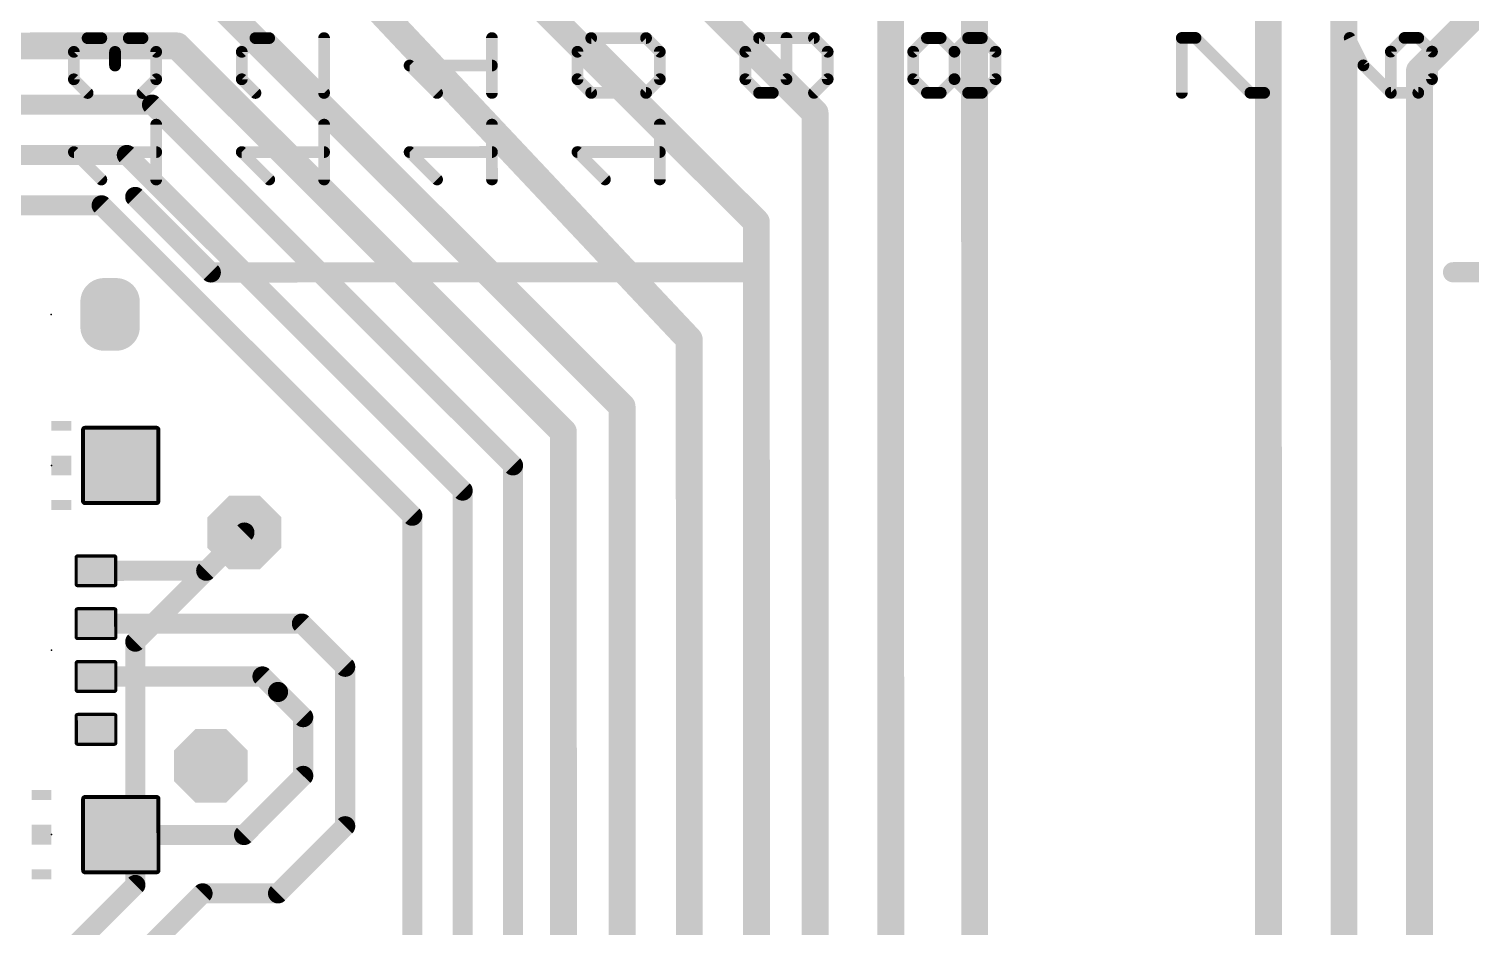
# Model space of a CAD drawing. Header units: millimetres. Extents: x -20 to 130, y -23 to 60.
# Drawn here: x 27.6 to 49.42, y 35.17 to 48.77 of the extents above; entities that cross this region are included whole.
import ezdxf

# ---------------------------------------------------------------- set-up
doc = ezdxf.new("R2010")
doc.units = ezdxf.units.MM
doc.header["$MEASUREMENT"] = 0
doc.layers.get('0').update_dxf_attribs({"linetype": 'CONTINUOUS'})
doc.layers.get('Defpoints').update_dxf_attribs({"linetype": 'CONTINUOUS'})
for name, color, linetype in [('1', 22, 'CONTINUOUS'), ('16', 175, 'CONTINUOUS'), ('18', 2, 'CONTINUOUS'), ('21', 253, 'CONTINUOUS'), ('23', 7, 'CONTINUOUS')]:
    doc.layers.add(name, color=color, linetype=linetype)
doc.dimstyles.get("Standard").update_dxf_attribs({"dimtxt": 0.18, "dimasz": 0.18, "dimexe": 0.18, "dimexo": 0.0625, "dimgap": 0.09, "dimtad": 0, "dimtih": 1, "dimtoh": 1, "dimdec": 4, "dimzin": 0, "dimdsep": 46, "dimtxsty": 'Standard', "dimcen": 0.09, "dimadec": 0, "dimazin": 0, "dimtfac": 1, "dimtdec": 4, "dimtofl": 0, "dimtmove": 0, "dimatfit": 3, "dimfxl": 1, "dimtolj": 1, "dimtzin": 0, "dimarcsym": 0})

# ---------------------------------------------------------------- blocks, each defined once
blk = doc.blocks.new('RECT176000X143744R80')
at = {"const_width": 0.3594}
blk.add_lwpolyline([(0.3703, -0.0898), (0.3703, 0.0898, 0.4142), (0.1906, 0.2695), (-0.1906, 0.2695, 0.4142), (-0.3703, 0.0898), (-0.3703, -0.0898, 0.4142), (-0.1906, -0.2695), (0.1906, -0.2695, 0.4142)], format="xyb", close=True, dxfattribs=at)
blk.add_solid([(-0.216, -0.1152), (0.216, -0.1152), (-0.216, 0.1152), (0.216, 0.1152)])
blk = doc.blocks.new('RECT')
blk.add_solid([(-0.5, -0.5), (0.5, -0.5), (-0.5, 0.5), (0.5, 0.5)])
blk = doc.blocks.new('RECT192000X192000R10')
at = {"const_width": 0.06}
blk.add_lwpolyline([(0.57, -0.54), (0.57, 0.54, 0.4142), (0.54, 0.57), (-0.54, 0.57, 0.4142), (-0.57, 0.54), (-0.57, -0.54, 0.4142), (-0.54, -0.57), (0.54, -0.57, 0.4142)], format="xyb", close=True, dxfattribs=at)
blk.add_solid([(-0.555, -0.555), (0.555, -0.555), (-0.555, 0.555), (0.555, 0.555)])
blk = doc.blocks.new('RECT80000X104000R20')
at = {"const_width": 0.05}
blk.add_lwpolyline([(0.225, -0.275), (0.225, 0.275, 0.4142), (0.2, 0.3), (-0.2, 0.3, 0.4142), (-0.225, 0.275), (-0.225, -0.275, 0.4142), (-0.2, -0.3), (0.2, -0.3, 0.4142)], format="xyb", close=True, dxfattribs=at)
blk.add_solid([(-0.2125, -0.2875), (0.2125, -0.2875), (-0.2125, 0.2875), (0.2125, 0.2875)])
blk = doc.blocks.new('OCTAGONV')
at = {"const_width": 0.5}
blk.add_lwpolyline([(-0.25, -0.1036), (-0.25, 0.1036), (-0.1036, 0.25), (0.1036, 0.25), (0.25, 0.1036), (0.25, -0.1036), (0.1036, -0.25), (-0.1036, -0.25), (-0.25, -0.1036), (-0.25, 0.1036)], dxfattribs=at)
blk = doc.blocks.new('*D34')
at = {"color": 0, "linetype": 'Continuous', "lineweight": -2, "transparency": 16777216}
for p, q in [((15.238, 50.859), (15.236, 59.703)), ((66.04, 35.628), (66.036, 59.712)), ((15.416, 59.523), (40.066, 59.528)), ((65.856, 59.532), (41.206, 59.528))]:
    blk.add_line(p, q, dxfattribs=at)
at = {"color": 0, "linetype": 'Continuous', "transparency": 16777216}
for points in [[(15.416, 59.553), (15.416, 59.493), (15.236, 59.523)], [(65.856, 59.562), (65.856, 59.502), (66.036, 59.532)]]:
    blk.add_solid(points, dxfattribs=at)
at = {"layer": 'Defpoints', "color": 0, "linetype": 'Continuous', "transparency": 16777216}
for p in [(66.036, 59.532), (15.238, 50.797), (66.04, 35.566)]:
    blk.add_point(p, dxfattribs=at)
at = {"color": 0, "linetype": 'Continuous', "transparency": 16777216, "insert": (40.636, 59.528), "char_height": 0.18, "attachment_point": 5}
blk.add_mtext('\\A1;50.8000', dxfattribs=at)

msp = doc.modelspace()

# ---------------------------------------------------------------- linework, layer by layer
at = {"layer": '1', "const_width": 0.3048}
for points in [[(30.86046, 41.14742), (30.28256, 40.56932)], [(30.28256, 40.56932), (28.61456, 40.56903)], [(31.7307, 39.76958), (28.6147, 39.76903)], [(32.38481, 39.11569), (31.7307, 39.76958)], [(31.13384, 38.96947), (28.61484, 38.96903)], [(31.36888, 38.73451), (31.13384, 38.96947)], [(32.38523, 36.70269), (32.38481, 39.11569)], [(31.74994, 38.35358), (31.36888, 38.73451)], [(31.7501, 37.46458), (31.74994, 38.35358)], [(30.85526, 36.56942), (31.7501, 37.46458)], [(28.99025, 36.5751), (29.25026, 36.56914)], [(29.25026, 36.56914), (30.85526, 36.56942)], [(31.36941, 35.68651), (32.38523, 36.70269)], [(28.95663, 34.41609), (30.22641, 35.68631)], [(30.22641, 35.68631), (31.36941, 35.68651)]]:
    msp.add_lwpolyline(points, dxfattribs=at)
at = {"layer": '1', "const_width": 0.1524}
for points in [[(30.91437, 41.09353, 1), (30.80655, 41.20131)], [(28.61454, 40.64523, 1), (28.61457, 40.49283)], [(30.22865, 40.62321, 1), (30.33647, 40.51543)], [(30.28257, 40.49312, 1), (30.28254, 40.64552)], [(28.61468, 39.84523, 1), (28.61471, 39.69283)], [(31.78459, 39.82348, 1), (31.67681, 39.71567)], [(31.73071, 39.69338, 1), (31.73068, 39.84578)], [(28.61482, 39.04523, 1), (28.61485, 38.89283)], [(31.18773, 39.02338, 1), (31.07995, 38.91556)], [(31.13385, 38.89327, 1), (31.13382, 39.04567)], [(32.46101, 39.1157, 1), (32.30861, 39.11568)], [(32.33092, 39.06178, 1), (32.4387, 39.1696)], [(31.42277, 38.78842, 1), (31.31499, 38.6806)], [(31.31499, 38.6806, 1), (31.42277, 38.78842)], [(31.82614, 38.35359, 1), (31.67374, 38.35357)], [(31.69605, 38.29967, 1), (31.80384, 38.40749)], [(31.6739, 37.46457, 1), (31.8263, 37.46459)], [(31.80401, 37.41069, 1), (31.69619, 37.51847)], [(28.99204, 36.6513, 1), (28.98847, 36.4989)], [(29.25024, 36.64534, 1), (29.25027, 36.49294)], [(29.24847, 36.49294, 1), (29.25204, 36.64534)], [(30.80135, 36.62331, 1), (30.90917, 36.51553)], [(30.85527, 36.49322, 1), (30.85524, 36.64562)], [(32.30903, 36.70268, 1), (32.46143, 36.7027)], [(32.43914, 36.6488, 1), (32.33132, 36.75658)], [(30.2264, 35.76251, 1), (30.22642, 35.61011)], [(30.28032, 35.63242, 1), (30.1725, 35.7402)], [(31.3155, 35.7404, 1), (31.42332, 35.63262)], [(31.36942, 35.61031, 1), (31.3694, 35.76271)]]:
    msp.add_lwpolyline(points, format="xyb", dxfattribs=at)
at = {"layer": '16'}
for points, const_width in [([(36.57512, 43.05342), (28.95379, 50.67209)], 0.4064), ([(37.59095, 44.0696), (31.49382, 50.54553)], 0.4064), ([(41.91143, 29.84635), (41.90782, 50.54735)], 0.4064), ([(38.60664, 45.84778), (34.03384, 50.41898)], 0.4064), ([(39.49535, 47.49893), (36.57384, 50.41942)], 0.4064), ([(48.63924, 48.13553), (50.79786, 50.2949)], 0.4064), ([(46.35588, 33.02213), (46.35302, 49.40513)], 0.4064), ([(47.4989, 32.89533), (47.49599, 49.53233)], 0.4064), ([(40.64143, 29.84613), (40.63808, 49.02313)], 0.4064), ([(29.84317, 48.51325), (25.90617, 48.51256)], 0.4064), ([(35.68619, 42.67227), (29.84317, 48.51325)], 0.4064), ([(48.64192, 32.76853), (48.63924, 48.13553)], 0.4064), ([(29.46233, 47.62418), (24.76333, 47.62336)], 0.3048), ([(34.92428, 42.16413), (29.46233, 47.62418)], 0.3048), ([(39.49841, 29.97293), (39.49535, 47.49893)], 0.4064), ([(29.08146, 46.86211), (24.63646, 46.86134)], 0.3048), ([(34.16235, 41.783), (29.08146, 46.86211)], 0.3048), ([(28.70059, 46.10005), (24.50959, 46.09932)], 0.3048), ([(33.40041, 41.40187), (28.70059, 46.10005)], 0.3048), ([(38.60923, 30.98878), (38.60664, 45.84778)], 0.4064), ([(37.59321, 31.1156), (37.59095, 44.0696)], 0.4064), ([(36.57716, 31.36942), (36.57512, 43.05342)], 0.4064), ([(35.68805, 32.00427), (35.68619, 42.67227)], 0.4064), ([(34.92583, 33.27413), (34.92428, 42.16413)], 0.3048), ([(34.16365, 34.29), (34.16235, 41.783)], 0.3048), ([(33.40159, 34.67087), (33.40041, 41.40187)], 0.3048), ([(29.20975, 39.49614), (30.86046, 41.14742)], 0.3048), ([(29.21039, 35.81314), (29.20975, 39.49614)], 0.3048), ([(27.05176, 33.65376), (29.21039, 35.81314)], 0.3048)]:
    msp.add_lwpolyline(points, dxfattribs=dict(at, const_width=const_width))
for points, const_width in [([(29.91496, 48.58506, 1), (29.77138, 48.44143)], 0.2032), ([(29.84319, 48.41165, 1), (29.84315, 48.61485)], 0.2032), ([(48.74084, 48.13554, 1), (48.53764, 48.13551)], 0.2032), ([(48.56743, 48.20731, 1), (48.71105, 48.06374)], 0.2032), ([(29.51622, 47.67809, 1), (29.40844, 47.57027)], 0.1524), ([(29.46234, 47.54798, 1), (29.46231, 47.70038)], 0.1524), ([(39.59695, 47.49895, 1), (39.39375, 47.49891)], 0.2032), ([(39.42356, 47.42712, 1), (39.56714, 47.57074)], 0.2032), ([(29.13535, 46.91602, 1), (29.02757, 46.8082)], 0.1524), ([(29.08147, 46.78591, 1), (29.08145, 46.93831)], 0.1524), ([(28.75448, 46.15396, 1), (28.6467, 46.04614)], 0.1524), ([(28.70061, 46.02385, 1), (28.70058, 46.17625)], 0.1524), ([(38.70824, 45.84779, 1), (38.50504, 45.84776)], 0.2032), ([(38.53485, 45.77596, 1), (38.67842, 45.91959)], 0.2032), ([(37.69255, 44.06962, 1), (37.48935, 44.06958)], 0.2032), ([(37.51696, 43.99999, 1), (37.66493, 44.13921)], 0.2032), ([(36.67672, 43.05344, 1), (36.47352, 43.0534)], 0.2032), ([(36.50334, 42.98161, 1), (36.64691, 43.12523)], 0.2032), ([(35.78779, 42.67228, 1), (35.58459, 42.67225)], 0.2032), ([(35.6144, 42.60045, 1), (35.75798, 42.74408)], 0.2032), ([(35.00048, 42.16415, 1), (34.84808, 42.16412)], 0.1524), ([(34.87039, 42.11022, 1), (34.97817, 42.21804)], 0.1524), ([(34.23855, 41.78301, 1), (34.08615, 41.78299)], 0.1524), ([(34.10846, 41.72909, 1), (34.21624, 41.83691)], 0.1524), ([(33.47661, 41.40188, 1), (33.32421, 41.40185)], 0.1524), ([(33.34652, 41.34796, 1), (33.4543, 41.45578)], 0.1524), ([(30.91437, 41.09353, 1), (30.80655, 41.20131)], 0.1524), ([(29.15584, 39.55003, 1), (29.26365, 39.44224)], 0.1524), ([(29.28595, 39.49615, 1), (29.13355, 39.49612)], 0.1524), ([(29.13419, 35.81312, 1), (29.28659, 35.81315)], 0.1524), ([(29.2643, 35.75924, 1), (29.15648, 35.86703)], 0.1524)]:
    msp.add_lwpolyline(points, format="xyb", dxfattribs=dict(at, const_width=const_width))
at = {"layer": '21'}
for points, const_width in [([(28.27999, 48.42297), (28.48755, 48.63061)], 0.1778), ([(28.48755, 48.63061), (28.69525, 48.63065)], 0.1778), ([(28.69525, 48.63065), (28.90289, 48.42308)], 0.1778), ([(28.90289, 48.42308), (29.11045, 48.63072)], 0.1778), ([(29.11045, 48.63072), (29.31805, 48.63075)], 0.1778), ([(29.31805, 48.63075), (29.52569, 48.42319)], 0.1778), ([(31.02755, 48.63105), (30.81999, 48.42342)], 0.1778), ([(31.23525, 48.63109), (31.02755, 48.63105)], 0.1778), ([(32.0658, 47.80083), (31.23525, 48.63109)], 0.1778), ([(32.06565, 48.63123), (32.0658, 47.80083)], 0.1778), ([(34.6058, 47.80128), (34.60565, 48.63168)], 0.1778), ([(35.89999, 48.4243), (36.10755, 48.63194)], 0.1778), ([(36.10755, 48.63194), (36.93805, 48.63208)], 0.1778), ([(36.9382, 47.80168), (36.10755, 48.63194)], 0.1778), ([(36.93805, 48.63208), (37.14569, 48.42452)], 0.1778), ([(38.64755, 48.63238), (38.43999, 48.42475)], 0.1778), ([(39.47805, 48.63253), (38.64755, 48.63238)], 0.1778), ([(39.06296, 48.00966), (39.06285, 48.63246)], 0.1778), ([(39.68569, 48.42496), (39.47805, 48.63253)], 0.1778), ([(40.97999, 48.42519), (41.18755, 48.63283)], 0.1778), ([(41.18755, 48.63283), (41.39525, 48.63286)], 0.1778), ([(41.39525, 48.63286), (41.60289, 48.4253)], 0.1778), ([(41.60289, 48.4253), (41.81045, 48.63293)], 0.1778), ([(41.81045, 48.63293), (42.01805, 48.63297)], 0.1778), ([(42.01805, 48.63297), (42.22569, 48.42541)], 0.1778), ([(45.04395, 48.6335), (45.25155, 48.63354)], 0.1778), ([(45.0441, 47.8031), (45.04395, 48.6335)], 0.1778), ([(45.25155, 48.63354), (46.0822, 47.80328)], 0.1778), ([(47.58395, 48.63394), (47.79162, 48.21878)], 0.1778), ([(48.41445, 48.63409), (48.20689, 48.42645)], 0.1778), ([(48.62205, 48.63412), (48.41445, 48.63409)], 0.1778), ([(48.82969, 48.42656), (48.62205, 48.63412)], 0.1778), ([(28.28006, 48.00777), (28.27999, 48.42297)], 0.1778), ([(28.90289, 48.42308), (28.90292, 48.21548)], 0.1778), ([(29.52569, 48.42319), (29.52576, 48.00799)], 0.1778), ([(30.81999, 48.42342), (30.82006, 48.00822)], 0.1778), ([(35.90006, 48.0091), (35.89999, 48.4243)], 0.1778), ([(37.14569, 48.42452), (37.14576, 48.00932)], 0.1778), ([(38.43999, 48.42475), (38.44006, 48.00955)], 0.1778), ([(39.68576, 48.00976), (39.68569, 48.42496)], 0.1778), ([(40.98006, 48.00999), (40.97999, 48.42519)], 0.1778), ([(41.60296, 48.0101), (41.60289, 48.4253)], 0.1778), ([(42.22569, 48.42541), (42.22576, 48.01021)], 0.1778), ([(48.20689, 48.42645), (48.207, 47.80365)], 0.1778), ([(48.82976, 48.01136), (48.82969, 48.42656)], 0.1778), ([(33.36002, 48.21626), (34.60572, 48.21648)], 0.1778), ([(33.7754, 47.80113), (33.36002, 48.21626)], 0.1778), ([(47.79162, 48.21878), (48.207, 47.80365)], 0.1778), ([(28.4877, 47.80021), (28.28006, 48.00777)], 0.1778), ([(29.52576, 48.00799), (29.3182, 47.80035)], 0.1778), ([(30.82006, 48.00822), (31.0277, 47.80065)], 0.1778), ([(36.1077, 47.80154), (35.90006, 48.0091)], 0.1778), ([(37.14576, 48.00932), (36.9382, 47.80168)], 0.1778), ([(38.44006, 48.00955), (38.6477, 47.80198)], 0.1778), ([(38.8554, 47.80202), (39.06296, 48.00966)], 0.1778), ([(39.4782, 47.80213), (39.68576, 48.00976)], 0.1778), ([(41.1877, 47.80243), (40.98006, 48.00999)], 0.1778), ([(41.60296, 48.0101), (41.3954, 47.80246)], 0.1778), ([(41.8106, 47.80253), (41.60296, 48.0101)], 0.1778), ([(42.22576, 48.01021), (42.0182, 47.80257)], 0.1778), ([(48.6222, 47.80372), (48.82976, 48.01136)], 0.1778), ([(36.9382, 47.80168), (36.1077, 47.80154)], 0.1778), ([(38.6477, 47.80198), (38.8554, 47.80202)], 0.1778), ([(41.3954, 47.80246), (41.1877, 47.80243)], 0.1778), ([(42.0182, 47.80257), (41.8106, 47.80253)], 0.1778), ([(46.0822, 47.80328), (46.2898, 47.80332)], 0.1778), ([(48.207, 47.80365), (48.6222, 47.80372)], 0.1778), ([(29.52602, 46.49059), (29.52588, 47.32109)], 0.1778), ([(32.06602, 46.49103), (32.06588, 47.32153)], 0.1778), ([(34.60602, 46.49148), (34.60588, 47.32198)], 0.1778), ([(37.14602, 46.49192), (37.14588, 47.32242)], 0.1778), ([(28.28025, 46.90567), (29.52595, 46.90589)], 0.1778), ([(28.69562, 46.49045), (28.28025, 46.90567)], 0.1778), ([(30.82025, 46.90612), (32.06595, 46.90633)], 0.1778), ([(31.23562, 46.49089), (30.82025, 46.90612)], 0.1778), ([(33.36025, 46.90656), (34.60595, 46.90678)], 0.1778), ([(33.77562, 46.49133), (33.36025, 46.90656)], 0.1778), ([(35.90025, 46.907), (37.14595, 46.90722)], 0.1778), ([(36.31562, 46.49178), (35.90025, 46.907)], 0.1778), ([(30.35177, 45.08433), (29.20857, 46.22714)], 0.3048), ([(38.47977, 45.08575), (30.35177, 45.08433)], 0.3048), ([(57.27577, 45.08903), (49.14777, 45.08762)], 0.3048)]:
    msp.add_lwpolyline(points, dxfattribs=dict(at, const_width=const_width))
for points, const_width in [([(28.48754, 48.67511, 1), (28.48756, 48.58621)], 0.0889), ([(28.51906, 48.59922, 1), (28.45615, 48.662)], 0.0889), ([(28.72665, 48.66205, 1), (28.66376, 48.59924)], 0.0889), ([(28.69526, 48.58625, 1), (28.69524, 48.67515)], 0.0889), ([(29.11044, 48.67522, 1), (29.11046, 48.58632)], 0.0889), ([(29.14186, 48.59932, 1), (29.07905, 48.66211)], 0.0889), ([(29.34945, 48.66216, 1), (29.28666, 48.59935)], 0.0889), ([(29.31806, 48.58635, 1), (29.31804, 48.67525)], 0.0889), ([(31.02754, 48.67555, 1), (31.02756, 48.58665)], 0.0889), ([(31.05906, 48.59966, 1), (30.99615, 48.66245)], 0.0889), ([(31.26665, 48.66249, 1), (31.20376, 48.59968)], 0.0889), ([(31.23526, 48.58669, 1), (31.23524, 48.67559)], 0.0889), ([(32.11015, 48.63124, 1), (32.02125, 48.63123)], 0.0889), ([(34.65005, 48.63169, 1), (34.56125, 48.63167)], 0.0889), ([(36.10754, 48.67644, 1), (36.10756, 48.58754)], 0.0889), ([(36.13905, 48.66335, 1), (36.07616, 48.60053)], 0.0889), ([(36.13906, 48.60055, 1), (36.07615, 48.66333)], 0.0889), ([(36.96945, 48.66349, 1), (36.90666, 48.60068)], 0.0889), ([(36.93806, 48.58768, 1), (36.93804, 48.67658)], 0.0889), ([(38.64754, 48.67688, 1), (38.64756, 48.58798)], 0.0889), ([(38.67906, 48.60099, 1), (38.61615, 48.66378)], 0.0889), ([(39.10725, 48.63246, 1), (39.01835, 48.63245)], 0.0889), ([(39.50945, 48.66393, 1), (39.44666, 48.60112)], 0.0889), ([(39.47806, 48.58813, 1), (39.47804, 48.67703)], 0.0889), ([(41.18754, 48.67733, 1), (41.18756, 48.58843)], 0.0889), ([(41.21906, 48.60143, 1), (41.15615, 48.66422)], 0.0889), ([(41.42665, 48.66427, 1), (41.36376, 48.60146)], 0.0889), ([(41.39526, 48.58846, 1), (41.39524, 48.67736)], 0.0889), ([(41.81044, 48.67743, 1), (41.81046, 48.58853)], 0.0889), ([(41.84186, 48.60154, 1), (41.77905, 48.66433)], 0.0889), ([(42.04945, 48.66438, 1), (41.98666, 48.60157)], 0.0889), ([(42.01806, 48.58857, 1), (42.01804, 48.67747)], 0.0889), ([(45.04394, 48.678, 1), (45.04396, 48.5891)], 0.0889), ([(45.08845, 48.63351, 1), (44.99955, 48.63349)], 0.0889), ([(45.28305, 48.66494, 1), (45.22016, 48.60213)], 0.0889), ([(45.25156, 48.58914, 1), (45.25154, 48.67804)], 0.0889), ([(47.62375, 48.65385, 1), (47.54425, 48.61404)], 0.0889), ([(48.41444, 48.67859, 1), (48.41446, 48.58969)], 0.0889), ([(48.44586, 48.60269, 1), (48.38305, 48.66548)], 0.0889), ([(48.65345, 48.66553, 1), (48.59066, 48.60272)], 0.0889), ([(48.62206, 48.58972, 1), (48.62204, 48.67862)], 0.0889), ([(28.32449, 48.42298, 1), (28.23559, 48.42297)], 0.0889), ([(28.24858, 48.45437, 1), (28.31149, 48.39158)], 0.0889), ([(28.94729, 48.42309, 1), (28.85839, 48.42307)], 0.0889), ([(28.87138, 48.45448, 1), (28.93429, 48.39169)], 0.0889), ([(28.87139, 48.39168, 1), (28.93428, 48.45449)], 0.0889), ([(29.57019, 48.4232, 1), (29.48119, 48.42318)], 0.0889), ([(29.49429, 48.39179, 1), (29.55708, 48.4546)], 0.0889), ([(30.86449, 48.42342, 1), (30.77559, 48.42341)], 0.0889), ([(30.78858, 48.45481, 1), (30.85149, 48.39202)], 0.0889), ([(35.94449, 48.42431, 1), (35.85559, 48.4243)], 0.0889), ([(35.86858, 48.4557, 1), (35.93149, 48.39291)], 0.0889), ([(37.19009, 48.42453, 1), (37.10129, 48.42451)], 0.0889), ([(37.11429, 48.39312, 1), (37.17708, 48.45593)], 0.0889), ([(38.48449, 48.42475, 1), (38.39559, 48.42474)], 0.0889), ([(38.40858, 48.45614, 1), (38.47149, 48.39335)], 0.0889), ([(39.73009, 48.42497, 1), (39.64129, 48.42496)], 0.0889), ([(39.65429, 48.39356, 1), (39.71708, 48.45637)], 0.0889), ([(41.02449, 48.4252, 1), (40.93559, 48.42518)], 0.0889), ([(40.94858, 48.45658, 1), (41.01149, 48.3938)], 0.0889), ([(41.64729, 48.42531, 1), (41.55839, 48.42529)], 0.0889), ([(41.57138, 48.45669, 1), (41.63429, 48.3939)], 0.0889), ([(41.57139, 48.39389, 1), (41.63428, 48.4567)], 0.0889), ([(42.27009, 48.42542, 1), (42.18129, 48.4254)], 0.0889), ([(42.19429, 48.394, 1), (42.25708, 48.45681)], 0.0889), ([(48.25129, 48.42646, 1), (48.16239, 48.42644)], 0.0889), ([(48.17538, 48.45785, 1), (48.23829, 48.39506)], 0.0889), ([(48.87419, 48.42657, 1), (48.78529, 48.42655)], 0.0889), ([(48.79829, 48.39515, 1), (48.86108, 48.45797)], 0.0889), ([(28.85842, 48.21547, 1), (28.94732, 48.21549)], 0.0889), ([(33.36002, 48.26066, 1), (33.36003, 48.17176)], 0.0889), ([(33.39152, 48.24767, 1), (33.32863, 48.18485)], 0.0889), ([(34.60573, 48.17198, 1), (34.60572, 48.26088)], 0.0889), ([(47.82312, 48.25018, 1), (47.76023, 48.18737)], 0.0889), ([(47.75193, 48.19887, 1), (47.83142, 48.23869)], 0.0889), ([(28.23566, 48.00777, 1), (28.32456, 48.00778)], 0.0889), ([(28.31155, 48.03918, 1), (28.24867, 47.97637)], 0.0889), ([(29.48126, 48.00798, 1), (29.57026, 48.008)], 0.0889), ([(29.55717, 47.9766, 1), (29.49435, 48.03939)], 0.0889), ([(30.77566, 48.00821, 1), (30.86456, 48.00822)], 0.0889), ([(30.85155, 48.03962, 1), (30.78867, 47.97681)], 0.0889), ([(35.85566, 48.0091, 1), (35.94456, 48.00911)], 0.0889), ([(35.93155, 48.04051, 1), (35.86866, 47.9777)], 0.0889), ([(37.10136, 48.00931, 1), (37.19016, 48.00933)], 0.0889), ([(37.17716, 47.97793, 1), (37.11435, 48.04072)], 0.0889), ([(38.39566, 48.00954, 1), (38.48456, 48.00955)], 0.0889), ([(38.47155, 48.04095, 1), (38.40866, 47.97814)], 0.0889), ([(39.01846, 48.00965, 1), (39.10736, 48.00966)], 0.0889), ([(39.09436, 47.97826, 1), (39.03145, 48.04105)], 0.0889), ([(39.64136, 48.00976, 1), (39.73016, 48.00977)], 0.0889), ([(39.71716, 47.97837, 1), (39.65435, 48.04116)], 0.0889), ([(40.93566, 48.00998, 1), (41.02456, 48.01)], 0.0889), ([(41.01155, 48.0414, 1), (40.94866, 47.97858)], 0.0889), ([(41.55846, 48.01009, 1), (41.64736, 48.01011)], 0.0889), ([(41.63435, 48.0415, 1), (41.57146, 47.97869)], 0.0889), ([(41.63436, 47.9787, 1), (41.57145, 48.04149)], 0.0889), ([(42.18136, 48.0102, 1), (42.27016, 48.01022)], 0.0889), ([(42.25716, 47.97881, 1), (42.19435, 48.0416)], 0.0889), ([(48.78536, 48.01135, 1), (48.87426, 48.01137)], 0.0889), ([(48.86116, 47.97997, 1), (48.79835, 48.04275)], 0.0889), ([(28.4563, 47.7687, 1), (28.51919, 47.83162)], 0.0889), ([(29.28679, 47.83175, 1), (29.3496, 47.76886)], 0.0889), ([(30.9963, 47.76915, 1), (31.05919, 47.83206)], 0.0889), ([(32.0214, 47.80083, 1), (32.1103, 47.80084)], 0.0889), ([(32.0344, 47.76933, 1), (32.09719, 47.83224)], 0.0889), ([(33.7439, 47.76963, 1), (33.80679, 47.83254)], 0.0889), ([(34.5614, 47.80127, 1), (34.6502, 47.80129)], 0.0889), ([(36.10769, 47.84594, 1), (36.1077, 47.75704)], 0.0889), ([(36.0763, 47.77003, 1), (36.13919, 47.83295)], 0.0889), ([(36.90679, 47.83308, 1), (36.9696, 47.77019)], 0.0889), ([(36.9068, 47.77018, 1), (36.96959, 47.83309)], 0.0889), ([(36.9382, 47.75718, 1), (36.93819, 47.84608)], 0.0889), ([(38.64769, 47.84638, 1), (38.6477, 47.75748)], 0.0889), ([(38.6163, 47.77048, 1), (38.67919, 47.83339)], 0.0889), ([(38.82389, 47.83341, 1), (38.8868, 47.77052)], 0.0889), ([(38.8554, 47.75752, 1), (38.85539, 47.84642)], 0.0889), ([(39.44679, 47.83352, 1), (39.5096, 47.77063)], 0.0889), ([(41.18769, 47.84683, 1), (41.1877, 47.75793)], 0.0889), ([(41.1563, 47.77092, 1), (41.21919, 47.83383)], 0.0889), ([(41.36389, 47.83386, 1), (41.4268, 47.77097)], 0.0889), ([(41.3954, 47.75796, 1), (41.39539, 47.84686)], 0.0889), ([(41.81059, 47.84693, 1), (41.8106, 47.75803)], 0.0889), ([(41.7792, 47.77103, 1), (41.84199, 47.83394)], 0.0889), ([(41.98679, 47.83397, 1), (42.0496, 47.77108)], 0.0889), ([(42.0182, 47.75807, 1), (42.01819, 47.84697)], 0.0889), ([(44.9997, 47.80309, 1), (45.0886, 47.80311)], 0.0889), ([(46.08219, 47.84768, 1), (46.0822, 47.75878)], 0.0889), ([(46.0508, 47.77177, 1), (46.11359, 47.83469)], 0.0889), ([(46.2898, 47.75882, 1), (46.28979, 47.84772)], 0.0889), ([(48.1625, 47.80364, 1), (48.2514, 47.80366)], 0.0889), ([(48.20699, 47.84805, 1), (48.207, 47.75915)], 0.0889), ([(48.1755, 47.77215, 1), (48.23839, 47.83506)], 0.0889), ([(48.59079, 47.83512, 1), (48.6536, 47.77223)], 0.0889), ([(48.6222, 47.75922, 1), (48.62219, 47.84812)], 0.0889), ([(29.57038, 47.3211, 1), (29.48138, 47.32108)], 0.0889), ([(32.11038, 47.32154, 1), (32.02148, 47.32153)], 0.0889), ([(34.65028, 47.32199, 1), (34.56148, 47.32197)], 0.0889), ([(37.19028, 47.32243, 1), (37.10148, 47.32241)], 0.0889), ([(28.28024, 46.95007, 1), (28.28026, 46.86117)], 0.0889), ([(28.31175, 46.93708, 1), (28.24886, 46.87417)], 0.0889), ([(29.52596, 46.86139, 1), (29.52594, 46.95029)], 0.0889), ([(30.82024, 46.95052, 1), (30.82026, 46.86162)], 0.0889), ([(30.85175, 46.93752, 1), (30.78886, 46.87461)], 0.0889), ([(32.06596, 46.86183, 1), (32.06594, 46.95073)], 0.0889), ([(33.36024, 46.95096, 1), (33.36026, 46.86206)], 0.0889), ([(33.39175, 46.93797, 1), (33.32886, 46.87505)], 0.0889), ([(34.60596, 46.86228, 1), (34.60594, 46.95118)], 0.0889), ([(35.90024, 46.9514, 1), (35.90026, 46.8625)], 0.0889), ([(35.93175, 46.93841, 1), (35.86886, 46.8755)], 0.0889), ([(37.14596, 46.86272, 1), (37.14594, 46.95162)], 0.0889), ([(28.66413, 46.45904, 1), (28.72702, 46.52195)], 0.0889), ([(29.48152, 46.49058, 1), (29.57052, 46.4906)], 0.0889), ([(31.20413, 46.45948, 1), (31.26702, 46.52239)], 0.0889), ([(32.02162, 46.49103, 1), (32.11052, 46.49104)], 0.0889), ([(33.74413, 46.45993, 1), (33.80702, 46.52284)], 0.0889), ([(34.56162, 46.49147, 1), (34.65042, 46.49149)], 0.0889), ([(36.28413, 46.46037, 1), (36.34702, 46.52328)], 0.0889), ([(37.10162, 46.49191, 1), (37.19042, 46.49193)], 0.0889), ([(29.26246, 46.28104, 1), (29.15468, 46.17323)], 0.1524), ([(30.35176, 45.16053, 1), (30.35178, 45.00813)], 0.1524), ([(30.29788, 45.03043, 1), (30.40566, 45.13824)], 0.1524), ([(38.47978, 45.00955, 1), (38.47976, 45.16195)], 0.1524), ([(49.14776, 45.16382, 1), (49.14778, 45.01142)], 0.1524)]:
    msp.add_lwpolyline(points, format="xyb", dxfattribs=dict(at, const_width=const_width))
at = {"layer": '23'}
for p in [(27.93888, 44.44891), (27.93928, 42.16291), (27.93977, 39.36891), (27.94026, 36.57491)]:
    msp.add_point(p, dxfattribs=at)

# ---------------------------------------------------------------- block references
at = {"layer": '1'}
for name, p, rotation in [('RECT176000X143744R80', (28.82788, 44.44907), 270.01), ('RECT192000X192000R10', (28.98928, 42.1631), 270.01), ('RECT80000X104000R20', (28.61456, 40.56903), 270.01), ('RECT80000X104000R20', (28.6147, 39.76903), 270.01), ('RECT80000X104000R20', (28.61484, 38.96903), 270.01), ('RECT80000X104000R20', (28.61498, 38.16903), 270.01), ('RECT192000X192000R10', (28.99025, 36.5751), 90.01)]:
    msp.add_blockref(name, p, dxfattribs=dict(at, rotation=rotation))
at = {"layer": '18', "xscale": 1.117599999999999, "yscale": 1.117599999999999, "rotation": 0.01}
for p in [(30.86046, 41.14742), (30.86046, 41.14742), (30.35307, 37.61674), (30.35307, 37.61674)]:
    msp.add_blockref('OCTAGONV', p, dxfattribs=at)
at = {"layer": '21', "yscale": 0.3}
for p, xscale, rotation in [((28.08917, 42.76294), 0.15, 270.01), ((28.08928, 42.16294), 0.3, 270.01), ((28.08938, 41.56294), 0.15, 270.01), ((27.79015, 37.17489), 0.15, 90.01), ((27.79026, 36.57489), 0.3, 90.01), ((27.79036, 35.97489), 0.15, 90.01)]:
    msp.add_blockref('RECT', p, dxfattribs=dict(at, xscale=xscale, rotation=rotation))

# ---------------------------------------------------------------- dimensions: what is measured, and where the dimension line sits
at = {"linetype": 'Continuous'}
dim = msp.add_linear_dim(base=(66.03625, 59.53221), p1=(15.23777, 50.7967), p2=(66.04043, 35.56556), angle=0.01, dimstyle='Standard', dxfattribs=at)
dim.commit()
dim.dimension.update_dxf_attribs({"geometry": '*D34', "text_midpoint": (40.63625, 59.52778)})

doc.saveas('drawing.dxf')
